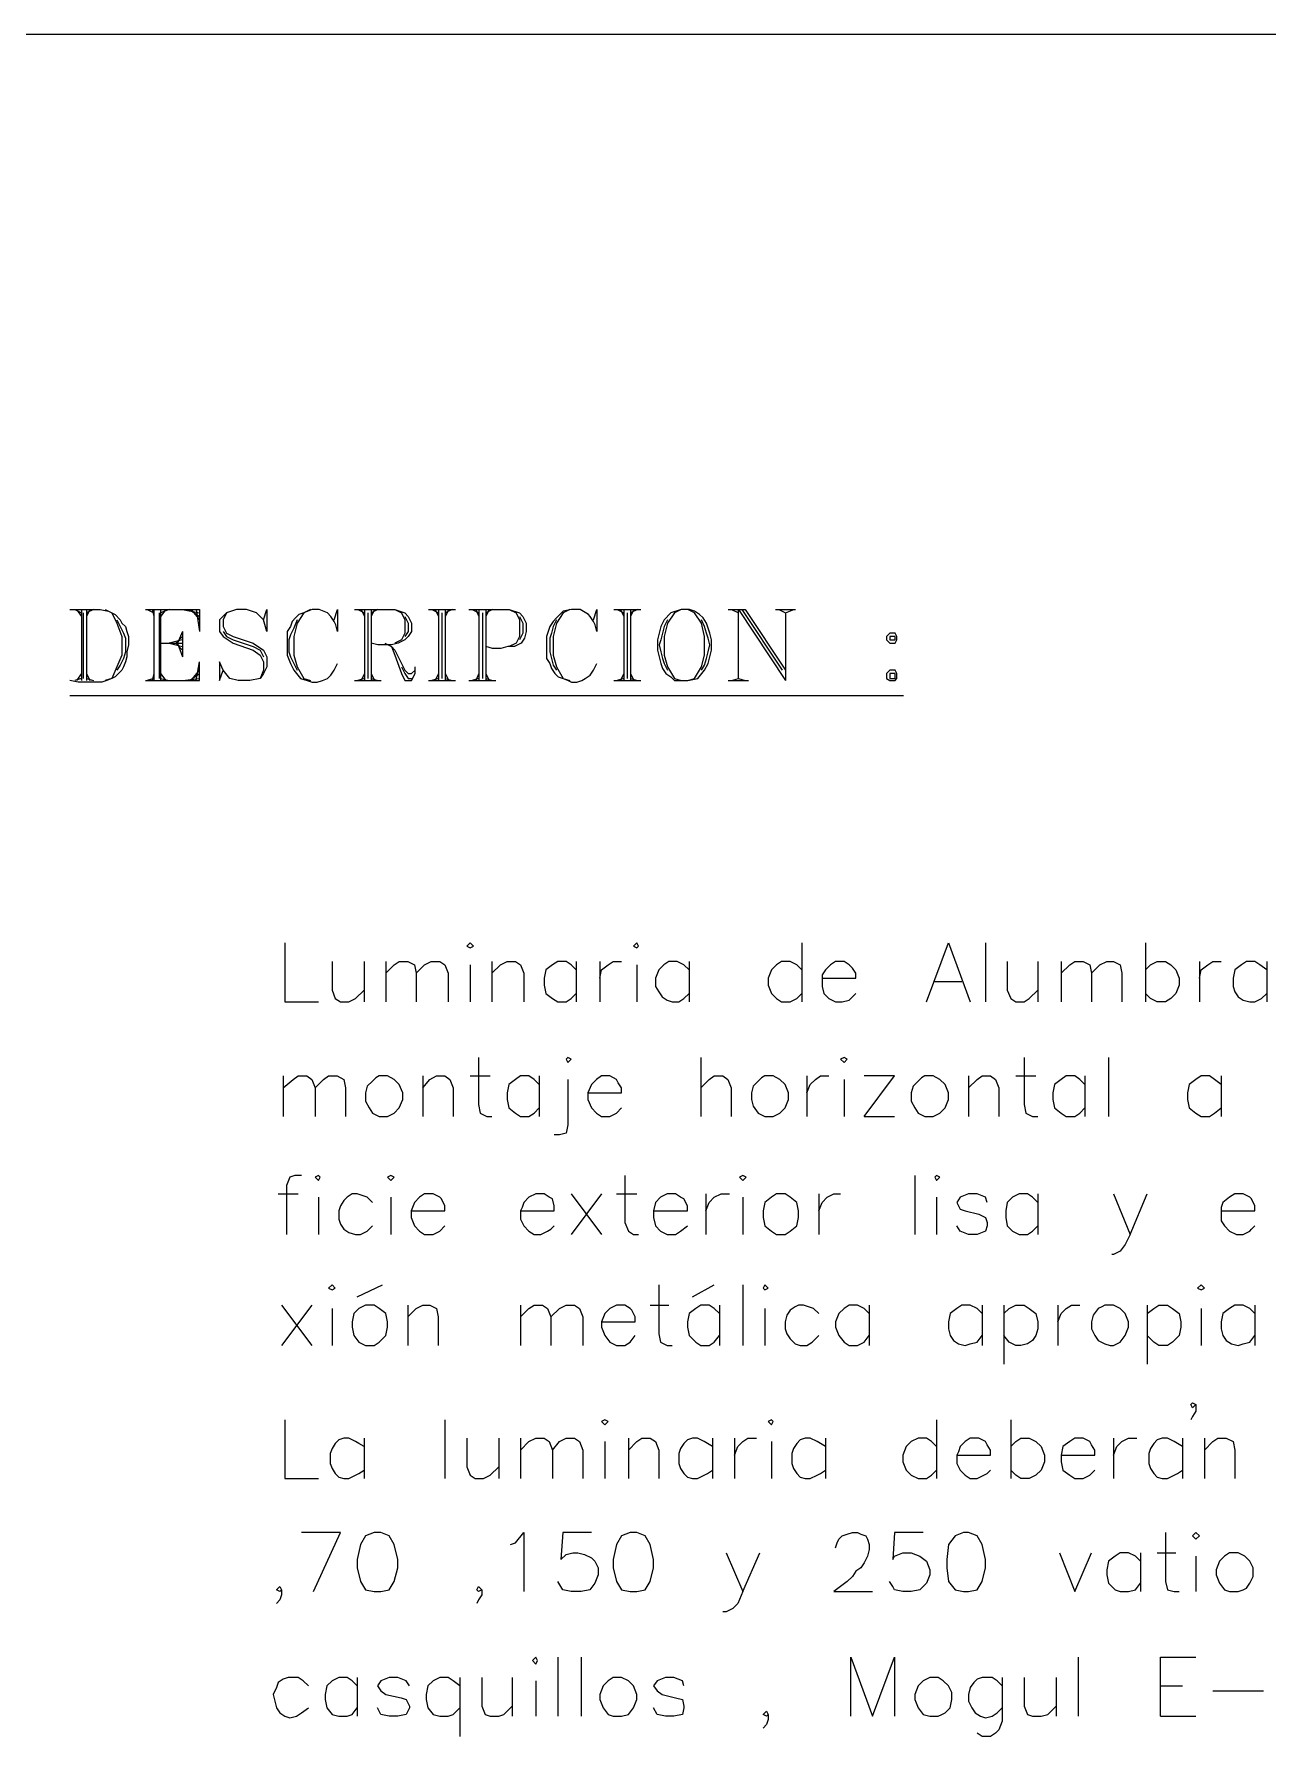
# Model space of a CAD drawing. Extents: x 604418 to 606014, y 1310869 to 1312555.
# Drawn here: x 605422.33 to 605435.82, y 1311165.89 to 1311184.73 of the extents above; entities that cross this region are included whole.
import ezdxf

# ---------------------------------------------------------------- set-up
doc = ezdxf.new("R2010")
doc.units = 0
doc.header["$MEASUREMENT"] = 0
doc.layers.get('0').update_dxf_attribs({"color": 10})

msp = doc.modelspace()

# ---------------------------------------------------------------- linework, layer by layer
at = {"color": 7, "lineweight": 13}
msp.add_lwpolyline([(605420.505, 1311106.841), (605480.689, 1311106.841), (605480.689, 1311184.727), (605420.505, 1311184.727)], close=True, dxfattribs=at)
for points in [[(605422.721, 1311178.44), (605422.795, 1311178.44), (605422.85, 1311178.44), (605422.905, 1311178.44), (605422.96, 1311178.44), (605423.052, 1311178.44), (605423.144, 1311178.421), (605423.218, 1311178.385), (605423.273, 1311178.329), (605423.292, 1311178.293), (605423.329, 1311178.256), (605423.347, 1311178.2), (605423.365, 1311178.145), (605423.365, 1311178.053), (605423.347, 1311177.979), (605423.347, 1311177.924), (605423.329, 1311177.869), (605423.31, 1311177.814), (605423.292, 1311177.777), (605423.218, 1311177.703), (605423.181, 1311177.685), (605423.126, 1311177.666), (605423.071, 1311177.648), (605423.016, 1311177.648), (605422.96, 1311177.648), (605422.887, 1311177.648), (605422.813, 1311177.648), (605422.721, 1311177.666)], [(605422.776, 1311178.44), (605422.85, 1311178.403)], [(605422.795, 1311178.44), (605422.85, 1311178.366)], [(605422.85, 1311178.44), (605422.85, 1311177.666)], [(605422.868, 1311178.403), (605422.868, 1311177.685)], [(605422.905, 1311178.44), (605422.905, 1311177.666)], [(605422.942, 1311178.44), (605422.905, 1311178.366)], [(605422.979, 1311178.44), (605422.905, 1311178.403)], [(605423.108, 1311178.44), (605423.181, 1311178.403), (605423.237, 1311178.293), (605423.292, 1311178.145), (605423.292, 1311177.943), (605423.237, 1311177.814), (605423.181, 1311177.685), (605423.108, 1311177.666)], [(605423.237, 1311178.329), (605423.273, 1311178.256), (605423.31, 1311178.182), (605423.329, 1311178.127), (605423.329, 1311178.053), (605423.329, 1311177.979), (605423.31, 1311177.906), (605423.273, 1311177.832), (605423.237, 1311177.777)], [(605423.55, 1311178.44), (605424.139, 1311178.44), (605424.139, 1311178.2)], [(605423.568, 1311178.44), (605423.642, 1311178.403)], [(605423.623, 1311178.44), (605423.642, 1311178.366)], [(605423.642, 1311178.44), (605423.642, 1311177.666)], [(605423.697, 1311178.403), (605423.697, 1311177.685)], [(605423.715, 1311178.44), (605423.715, 1311177.666)], [(605423.771, 1311178.44), (605423.715, 1311178.366)], [(605423.808, 1311178.44), (605423.715, 1311178.403)], [(605423.955, 1311178.44), (605424.139, 1311178.403)], [(605424.029, 1311178.44), (605424.139, 1311178.366)], [(605424.047, 1311178.44), (605424.139, 1311178.329)], [(605424.102, 1311178.44), (605424.139, 1311178.2)], [(605424.839, 1311178.329), (605424.876, 1311178.44), (605424.876, 1311178.2), (605424.839, 1311178.329), (605424.765, 1311178.403), (605424.655, 1311178.44), (605424.544, 1311178.44), (605424.434, 1311178.403), (605424.36, 1311178.329), (605424.36, 1311178.2), (605424.397, 1311178.145), (605424.507, 1311178.072), (605424.728, 1311177.998), (605424.802, 1311177.943), (605424.839, 1311177.869), (605424.839, 1311177.777), (605424.802, 1311177.685)], [(605424.434, 1311178.403), (605424.397, 1311178.329), (605424.397, 1311178.256), (605424.434, 1311178.182), (605424.507, 1311178.145), (605424.728, 1311178.072), (605424.839, 1311177.998), (605424.876, 1311177.924), (605424.876, 1311177.814), (605424.839, 1311177.74), (605424.802, 1311177.685), (605424.692, 1311177.666), (605424.563, 1311177.666), (605424.471, 1311177.685), (605424.397, 1311177.777), (605424.36, 1311177.869), (605424.36, 1311177.666), (605424.397, 1311177.777)], [(605425.612, 1311178.329), (605425.649, 1311178.44), (605425.649, 1311178.2), (605425.631, 1311178.274), (605425.612, 1311178.311), (605425.576, 1311178.366), (605425.539, 1311178.403), (605425.447, 1311178.44), (605425.373, 1311178.44), (605425.281, 1311178.403), (605425.226, 1311178.385), (605425.189, 1311178.348), (605425.152, 1311178.311), (605425.134, 1311178.256), (605425.097, 1311178.2), (605425.097, 1311178.145), (605425.097, 1311177.943), (605425.134, 1311177.851), (605425.17, 1311177.777), (605425.244, 1311177.685), (605425.318, 1311177.666), (605425.373, 1311177.648), (605425.428, 1311177.648), (605425.484, 1311177.666), (605425.539, 1311177.685), (605425.576, 1311177.722), (605425.612, 1311177.777), (605425.649, 1311177.851)], [(605425.207, 1311178.329), (605425.17, 1311178.237), (605425.134, 1311178.164), (605425.115, 1311178.108), (605425.115, 1311178.053), (605425.115, 1311177.979), (605425.134, 1311177.924), (605425.17, 1311177.851), (605425.207, 1311177.777)], [(605425.355, 1311178.44), (605425.281, 1311178.403), (605425.207, 1311178.293), (605425.17, 1311178.145), (605425.17, 1311177.943), (605425.207, 1311177.814), (605425.281, 1311177.685), (605425.355, 1311177.666)], [(605425.834, 1311178.44), (605426.276, 1311178.44), (605426.386, 1311178.403), (605426.423, 1311178.366), (605426.46, 1311178.293), (605426.46, 1311178.2), (605426.423, 1311178.145), (605426.386, 1311178.108), (605426.312, 1311178.072), (605426.239, 1311178.053), (605426.165, 1311178.053), (605426.091, 1311178.053), (605426.018, 1311178.072)], [(605425.87, 1311178.44), (605425.944, 1311178.403)], [(605425.907, 1311178.44), (605425.944, 1311178.366)], [(605425.944, 1311178.44), (605425.944, 1311177.666)], [(605425.981, 1311178.403), (605425.981, 1311177.685)], [(605426.018, 1311178.44), (605426.018, 1311177.666)], [(605426.055, 1311178.44), (605426.018, 1311178.366)], [(605426.091, 1311178.44), (605426.018, 1311178.403)], [(605426.276, 1311178.44), (605426.349, 1311178.403), (605426.386, 1311178.329), (605426.386, 1311178.182), (605426.349, 1311178.108), (605426.276, 1311178.072)], [(605426.386, 1311178.366), (605426.423, 1311178.293), (605426.423, 1311178.2), (605426.386, 1311178.145)], [(605426.644, 1311178.44), (605426.939, 1311178.44)], [(605426.681, 1311178.44), (605426.754, 1311178.403)], [(605426.718, 1311178.44), (605426.754, 1311178.366)], [(605426.754, 1311178.44), (605426.754, 1311177.666)], [(605426.791, 1311178.403), (605426.791, 1311177.685)], [(605426.828, 1311178.44), (605426.828, 1311177.666)], [(605426.865, 1311178.44), (605426.828, 1311178.366)], [(605426.902, 1311178.44), (605426.828, 1311178.403)], [(605427.086, 1311178.44), (605427.528, 1311178.44), (605427.638, 1311178.403), (605427.675, 1311178.366), (605427.712, 1311178.293), (605427.712, 1311178.237), (605427.712, 1311178.2), (605427.694, 1311178.127), (605427.657, 1311178.072), (605427.583, 1311178.035), (605427.51, 1311178.035), (605427.436, 1311178.016), (605427.344, 1311178.016), (605427.27, 1311178.035)], [(605427.123, 1311178.44), (605427.196, 1311178.403)], [(605427.16, 1311178.44), (605427.196, 1311178.366)], [(605427.196, 1311178.44), (605427.196, 1311177.666)], [(605427.233, 1311178.403), (605427.233, 1311177.685)], [(605427.27, 1311178.44), (605427.27, 1311177.666)], [(605427.307, 1311178.44), (605427.27, 1311178.366)], [(605427.344, 1311178.44), (605427.27, 1311178.403)], [(605427.528, 1311178.44), (605427.602, 1311178.403), (605427.638, 1311178.329), (605427.638, 1311178.145), (605427.602, 1311178.072), (605427.528, 1311178.035)], [(605427.638, 1311178.366), (605427.675, 1311178.293), (605427.675, 1311178.182), (605427.638, 1311178.108)], [(605428.449, 1311178.329), (605428.486, 1311178.44), (605428.486, 1311178.2), (605428.467, 1311178.274), (605428.449, 1311178.311), (605428.412, 1311178.366), (605428.394, 1311178.385), (605428.302, 1311178.44), (605428.209, 1311178.44), (605428.117, 1311178.421), (605428.081, 1311178.385), (605428.044, 1311178.348), (605428.007, 1311178.311), (605427.97, 1311178.256), (605427.952, 1311178.2), (605427.933, 1311178.145), (605427.933, 1311178.053), (605427.933, 1311177.979), (605427.933, 1311177.906), (605427.97, 1311177.851), (605427.988, 1311177.795), (605428.025, 1311177.74), (605428.062, 1311177.703), (605428.117, 1311177.685), (605428.173, 1311177.666), (605428.209, 1311177.648), (605428.265, 1311177.648), (605428.32, 1311177.666), (605428.357, 1311177.685), (605428.412, 1311177.722), (605428.449, 1311177.777), (605428.486, 1311177.851)], [(605428.044, 1311178.329), (605428.007, 1311178.256), (605427.988, 1311178.182), (605427.97, 1311178.127), (605427.97, 1311178.053), (605427.97, 1311177.979), (605427.988, 1311177.906), (605428.007, 1311177.832), (605428.044, 1311177.777)], [(605428.191, 1311178.44), (605428.117, 1311178.403), (605428.044, 1311178.293), (605428.007, 1311178.145), (605428.007, 1311177.943), (605428.044, 1311177.814), (605428.117, 1311177.685), (605428.191, 1311177.666)], [(605428.67, 1311178.44), (605428.965, 1311178.44)], [(605428.707, 1311178.44), (605428.78, 1311178.403)], [(605428.744, 1311178.44), (605428.78, 1311178.366)], [(605428.78, 1311178.44), (605428.78, 1311177.666)], [(605428.817, 1311178.403), (605428.817, 1311177.685)], [(605428.854, 1311178.44), (605428.854, 1311177.666)], [(605428.891, 1311178.44), (605428.854, 1311178.366)], [(605428.928, 1311178.44), (605428.854, 1311178.403)], [(605429.407, 1311178.44), (605429.296, 1311178.403), (605429.222, 1311178.329), (605429.186, 1311178.256), (605429.149, 1311178.108), (605429.149, 1311177.998), (605429.167, 1311177.924), (605429.186, 1311177.851), (605429.204, 1311177.795), (605429.241, 1311177.74), (605429.296, 1311177.703), (605429.333, 1311177.666), (605429.407, 1311177.666), (605429.48, 1311177.666), (605429.591, 1311177.685), (605429.664, 1311177.777), (605429.701, 1311177.851), (605429.738, 1311177.998), (605429.738, 1311178.108), (605429.72, 1311178.182), (605429.701, 1311178.237), (605429.683, 1311178.293), (605429.646, 1311178.348), (605429.609, 1311178.385), (605429.554, 1311178.421), (605429.499, 1311178.44), (605429.407, 1311178.44)], [(605429.259, 1311178.329), (605429.222, 1311178.256), (605429.204, 1311178.182), (605429.186, 1311178.108), (605429.167, 1311178.053), (605429.186, 1311177.979), (605429.204, 1311177.906), (605429.222, 1311177.851), (605429.259, 1311177.777)], [(605429.407, 1311178.44), (605429.333, 1311178.403), (605429.259, 1311178.293), (605429.222, 1311178.145), (605429.222, 1311177.943), (605429.259, 1311177.814), (605429.333, 1311177.685), (605429.407, 1311177.666)], [(605429.48, 1311177.666), (605429.554, 1311177.685), (605429.628, 1311177.814), (605429.664, 1311177.943), (605429.664, 1311178.145), (605429.628, 1311178.293), (605429.554, 1311178.403), (605429.48, 1311178.44)], [(605429.628, 1311177.777), (605429.664, 1311177.832), (605429.683, 1311177.906), (605429.701, 1311177.979), (605429.72, 1311178.053), (605429.701, 1311178.127), (605429.683, 1311178.182), (605429.664, 1311178.256), (605429.628, 1311178.329)], [(605429.922, 1311178.44), (605430.106, 1311178.44)], [(605429.959, 1311178.44), (605430.033, 1311178.403)], [(605430.033, 1311177.685), (605430.033, 1311178.44), (605430.549, 1311177.666)], [(605430.07, 1311178.44), (605430.512, 1311177.777)], [(605430.106, 1311178.44), (605430.549, 1311177.777)], [(605430.438, 1311178.44), (605430.659, 1311178.44)], [(605430.475, 1311178.44), (605430.549, 1311178.403), (605430.641, 1311178.44)], [(605430.549, 1311178.403), (605430.549, 1311177.666)], [(605423.955, 1311178.145), (605423.881, 1311178.072), (605423.955, 1311177.998)], [(605423.955, 1311178.2), (605423.9, 1311178.072), (605423.955, 1311177.924)], [(605423.955, 1311178.2), (605423.955, 1311177.924)], [(605424.397, 1311178.2), (605424.434, 1311178.145), (605424.507, 1311178.108), (605424.728, 1311178.035), (605424.802, 1311177.998), (605424.839, 1311177.924)], [(605431.69, 1311178.182), (605431.654, 1311178.145), (605431.654, 1311178.108), (605431.69, 1311178.072), (605431.746, 1311178.072), (605431.764, 1311178.108), (605431.764, 1311178.145), (605431.746, 1311178.182), (605431.69, 1311178.182)], [(605431.69, 1311178.145), (605431.69, 1311178.108), (605431.746, 1311178.108), (605431.746, 1311178.145), (605431.69, 1311178.145)], [(605423.715, 1311178.072), (605423.955, 1311178.072)], [(605423.955, 1311178.108), (605423.808, 1311178.072), (605423.955, 1311178.035)], [(605426.165, 1311178.072), (605426.239, 1311178.035), (605426.276, 1311177.943), (605426.349, 1311177.74), (605426.386, 1311177.666), (605426.46, 1311177.666), (605426.497, 1311177.74), (605426.497, 1311177.814)], [(605426.239, 1311178.035), (605426.276, 1311177.998), (605426.386, 1311177.777), (605426.423, 1311177.74), (605426.46, 1311177.74), (605426.497, 1311177.777)], [(605422.85, 1311177.74), (605422.795, 1311177.666)], [(605422.905, 1311177.74), (605422.942, 1311177.666)], [(605423.55, 1311177.666), (605424.139, 1311177.666), (605424.139, 1311177.869)], [(605423.642, 1311177.74), (605423.623, 1311177.666)], [(605423.715, 1311177.74), (605423.771, 1311177.666)], [(605424.029, 1311177.666), (605424.139, 1311177.74)], [(605424.047, 1311177.666), (605424.139, 1311177.777)], [(605424.102, 1311177.666), (605424.139, 1311177.869)], [(605425.944, 1311177.74), (605425.907, 1311177.666)], [(605426.018, 1311177.74), (605426.055, 1311177.666)], [(605426.349, 1311177.814), (605426.386, 1311177.74), (605426.423, 1311177.685), (605426.46, 1311177.685)], [(605426.754, 1311177.74), (605426.718, 1311177.666)], [(605426.828, 1311177.74), (605426.865, 1311177.666)], [(605427.196, 1311177.74), (605427.16, 1311177.666)], [(605427.27, 1311177.74), (605427.307, 1311177.666)], [(605428.78, 1311177.74), (605428.744, 1311177.666)], [(605428.854, 1311177.74), (605428.891, 1311177.666)], [(605431.69, 1311177.777), (605431.654, 1311177.74), (605431.654, 1311177.685), (605431.69, 1311177.666), (605431.746, 1311177.666), (605431.764, 1311177.685), (605431.764, 1311177.74), (605431.746, 1311177.777), (605431.69, 1311177.777)], [(605431.69, 1311177.74), (605431.69, 1311177.685), (605431.746, 1311177.685), (605431.746, 1311177.74), (605431.69, 1311177.74)], [(605422.85, 1311177.685), (605422.776, 1311177.666)], [(605422.905, 1311177.685), (605422.979, 1311177.666)], [(605423.642, 1311177.685), (605423.568, 1311177.666)], [(605423.715, 1311177.685), (605423.808, 1311177.666)], [(605423.955, 1311177.666), (605424.139, 1311177.685)], [(605425.834, 1311177.666), (605426.128, 1311177.666)], [(605425.944, 1311177.685), (605425.87, 1311177.666)], [(605426.018, 1311177.685), (605426.091, 1311177.666)], [(605426.644, 1311177.666), (605426.939, 1311177.666)], [(605426.754, 1311177.685), (605426.681, 1311177.666)], [(605426.828, 1311177.685), (605426.902, 1311177.666)], [(605427.086, 1311177.666), (605427.381, 1311177.666)], [(605427.196, 1311177.685), (605427.123, 1311177.666)], [(605427.27, 1311177.685), (605427.344, 1311177.666)], [(605428.67, 1311177.666), (605428.965, 1311177.666)], [(605428.78, 1311177.685), (605428.707, 1311177.666)], [(605428.854, 1311177.685), (605428.928, 1311177.666)], [(605429.922, 1311177.666), (605430.143, 1311177.666)], [(605429.959, 1311177.666), (605430.033, 1311177.685), (605430.106, 1311177.666)], [(605422.721, 1311177.501), (605431.838, 1311177.501)], [(605425.073, 1311174.797), (605425.073, 1311174.152), (605425.441, 1311174.152)], [(605427.062, 1311174.76), (605427.099, 1311174.741), (605427.136, 1311174.76), (605427.099, 1311174.797), (605427.062, 1311174.76)], [(605428.885, 1311174.76), (605428.922, 1311174.741), (605428.941, 1311174.76), (605428.922, 1311174.797), (605428.885, 1311174.76)], [(605430.727, 1311174.797), (605430.727, 1311174.152)], [(605432.09, 1311174.152), (605432.33, 1311174.797), (605432.569, 1311174.152)], [(605432.735, 1311174.797), (605432.735, 1311174.152)], [(605434.484, 1311174.797), (605434.484, 1311174.152)], [(605425.589, 1311174.594), (605425.589, 1311174.281), (605425.625, 1311174.189), (605425.681, 1311174.152), (605425.773, 1311174.152), (605425.846, 1311174.189), (605425.939, 1311174.281)], [(605425.939, 1311174.594), (605425.939, 1311174.152)], [(605426.178, 1311174.594), (605426.178, 1311174.152)], [(605426.178, 1311174.465), (605426.27, 1311174.557), (605426.325, 1311174.594), (605426.417, 1311174.594), (605426.491, 1311174.557), (605426.509, 1311174.465), (605426.509, 1311174.152)], [(605426.509, 1311174.465), (605426.602, 1311174.557), (605426.675, 1311174.594), (605426.767, 1311174.594), (605426.823, 1311174.557), (605426.859, 1311174.465), (605426.859, 1311174.152)], [(605427.099, 1311174.557), (605427.099, 1311174.152)], [(605427.338, 1311174.594), (605427.338, 1311174.152)], [(605427.338, 1311174.465), (605427.43, 1311174.557), (605427.504, 1311174.594), (605427.596, 1311174.594), (605427.651, 1311174.557), (605427.688, 1311174.465), (605427.688, 1311174.152)], [(605428.259, 1311174.502), (605428.204, 1311174.557), (605428.149, 1311174.594), (605428.057, 1311174.594), (605428.001, 1311174.557), (605427.928, 1311174.502), (605427.909, 1311174.41), (605427.909, 1311174.336), (605427.928, 1311174.244), (605428.001, 1311174.189), (605428.057, 1311174.152), (605428.149, 1311174.152), (605428.204, 1311174.189), (605428.259, 1311174.244)], [(605428.259, 1311174.594), (605428.259, 1311174.152)], [(605428.517, 1311174.594), (605428.517, 1311174.152)], [(605428.517, 1311174.41), (605428.535, 1311174.502), (605428.609, 1311174.557), (605428.664, 1311174.594), (605428.756, 1311174.594)], [(605428.922, 1311174.557), (605428.922, 1311174.152)], [(605429.493, 1311174.502), (605429.438, 1311174.557), (605429.364, 1311174.594), (605429.272, 1311174.594), (605429.217, 1311174.557), (605429.162, 1311174.502), (605429.125, 1311174.41), (605429.125, 1311174.318), (605429.162, 1311174.263), (605429.198, 1311174.207), (605429.254, 1311174.17), (605429.309, 1311174.152), (605429.383, 1311174.152), (605429.438, 1311174.189), (605429.493, 1311174.244)], [(605429.493, 1311174.594), (605429.493, 1311174.152)], [(605430.727, 1311174.502), (605430.672, 1311174.557), (605430.598, 1311174.594), (605430.506, 1311174.594), (605430.451, 1311174.557), (605430.396, 1311174.502), (605430.359, 1311174.41), (605430.359, 1311174.336), (605430.396, 1311174.244), (605430.451, 1311174.189), (605430.506, 1311174.152), (605430.598, 1311174.152), (605430.672, 1311174.189), (605430.727, 1311174.244)], [(605430.948, 1311174.41), (605431.317, 1311174.41), (605431.317, 1311174.465), (605431.28, 1311174.52), (605431.243, 1311174.557), (605431.188, 1311174.594), (605431.096, 1311174.594), (605431.04, 1311174.557), (605430.985, 1311174.502), (605430.948, 1311174.447), (605430.948, 1311174.41), (605430.948, 1311174.318), (605430.967, 1311174.244), (605431.022, 1311174.189), (605431.096, 1311174.152), (605431.169, 1311174.152), (605431.243, 1311174.17), (605431.28, 1311174.207), (605431.317, 1311174.244)], [(605432.974, 1311174.594), (605432.974, 1311174.281), (605433.011, 1311174.189), (605433.066, 1311174.152), (605433.158, 1311174.152), (605433.214, 1311174.189), (605433.306, 1311174.281)], [(605433.306, 1311174.594), (605433.306, 1311174.152)], [(605433.564, 1311174.594), (605433.564, 1311174.152)], [(605433.564, 1311174.465), (605433.656, 1311174.557), (605433.711, 1311174.594), (605433.803, 1311174.594), (605433.877, 1311174.557), (605433.895, 1311174.465), (605433.895, 1311174.152)], [(605433.895, 1311174.465), (605433.987, 1311174.557), (605434.061, 1311174.594), (605434.135, 1311174.594), (605434.208, 1311174.557), (605434.227, 1311174.465), (605434.227, 1311174.152)], [(605434.484, 1311174.502), (605434.54, 1311174.557), (605434.613, 1311174.594), (605434.705, 1311174.594), (605434.761, 1311174.557), (605434.816, 1311174.502), (605434.853, 1311174.41), (605434.853, 1311174.336), (605434.816, 1311174.244), (605434.761, 1311174.189), (605434.705, 1311174.152), (605434.613, 1311174.152), (605434.54, 1311174.189), (605434.484, 1311174.244)], [(605435.074, 1311174.594), (605435.074, 1311174.152)], [(605435.074, 1311174.41), (605435.092, 1311174.502), (605435.166, 1311174.557), (605435.221, 1311174.594), (605435.313, 1311174.594)], [(605435.811, 1311174.502), (605435.737, 1311174.557), (605435.682, 1311174.594), (605435.59, 1311174.594), (605435.534, 1311174.557), (605435.461, 1311174.502), (605435.442, 1311174.41), (605435.442, 1311174.318), (605435.461, 1311174.263), (605435.497, 1311174.207), (605435.553, 1311174.17), (605435.626, 1311174.152), (605435.682, 1311174.152), (605435.755, 1311174.189), (605435.811, 1311174.244)], [(605435.811, 1311174.594), (605435.811, 1311174.152)], [(605432.182, 1311174.373), (605432.477, 1311174.373)], [(605427.191, 1311173.544), (605427.191, 1311173.029), (605427.209, 1311172.936), (605427.283, 1311172.9), (605427.338, 1311172.9)], [(605428.149, 1311173.526), (605428.167, 1311173.489), (605428.204, 1311173.526), (605428.167, 1311173.544), (605428.149, 1311173.526)], [(605429.622, 1311173.544), (605429.622, 1311172.9)], [(605431.151, 1311173.526), (605431.188, 1311173.489), (605431.224, 1311173.526), (605431.188, 1311173.544), (605431.151, 1311173.526)], [(605433.158, 1311173.544), (605433.158, 1311173.029), (605433.177, 1311172.936), (605433.25, 1311172.9), (605433.306, 1311172.9)], [(605434.079, 1311173.544), (605434.079, 1311172.9)], [(605425.054, 1311173.342), (605425.054, 1311172.9)], [(605425.054, 1311173.213), (605425.165, 1311173.305), (605425.22, 1311173.342), (605425.312, 1311173.342), (605425.368, 1311173.305), (605425.404, 1311173.213), (605425.404, 1311172.9)], [(605425.404, 1311173.213), (605425.496, 1311173.305), (605425.552, 1311173.342), (605425.644, 1311173.342), (605425.717, 1311173.305), (605425.736, 1311173.213), (605425.736, 1311172.9)], [(605426.104, 1311173.342), (605426.067, 1311173.323), (605426.031, 1311173.286), (605425.975, 1311173.231), (605425.957, 1311173.157), (605425.957, 1311173.065), (605425.994, 1311172.992), (605426.031, 1311172.936), (605426.104, 1311172.9), (605426.16, 1311172.9), (605426.196, 1311172.9), (605426.27, 1311172.936), (605426.325, 1311172.992), (605426.362, 1311173.084), (605426.362, 1311173.157), (605426.325, 1311173.25), (605426.27, 1311173.305), (605426.196, 1311173.342), (605426.104, 1311173.342)], [(605426.583, 1311173.342), (605426.583, 1311172.9)], [(605426.583, 1311173.213), (605426.657, 1311173.305), (605426.73, 1311173.342), (605426.823, 1311173.342), (605426.878, 1311173.305), (605426.915, 1311173.213), (605426.915, 1311172.9)], [(605427.099, 1311173.342), (605427.32, 1311173.342)], [(605427.854, 1311173.25), (605427.799, 1311173.305), (605427.743, 1311173.342), (605427.651, 1311173.342), (605427.596, 1311173.305), (605427.522, 1311173.25), (605427.504, 1311173.157), (605427.504, 1311173.084), (605427.522, 1311172.992), (605427.596, 1311172.936), (605427.651, 1311172.9), (605427.743, 1311172.9), (605427.799, 1311172.936), (605427.854, 1311172.992)], [(605427.854, 1311173.342), (605427.854, 1311172.9)], [(605428.167, 1311173.305), (605428.167, 1311172.808), (605428.149, 1311172.715), (605428.075, 1311172.697), (605428.02, 1311172.697)], [(605428.388, 1311173.157), (605428.756, 1311173.157), (605428.756, 1311173.213), (605428.72, 1311173.268), (605428.701, 1311173.305), (605428.628, 1311173.342), (605428.535, 1311173.342), (605428.48, 1311173.305), (605428.425, 1311173.25), (605428.388, 1311173.157), (605428.388, 1311173.084), (605428.425, 1311172.992), (605428.48, 1311172.936), (605428.535, 1311172.9), (605428.628, 1311172.9), (605428.701, 1311172.936), (605428.756, 1311172.992)], [(605429.622, 1311173.213), (605429.714, 1311173.305), (605429.769, 1311173.342), (605429.862, 1311173.342), (605429.917, 1311173.305), (605429.954, 1311173.213), (605429.954, 1311172.9)], [(605430.322, 1311173.342), (605430.285, 1311173.323), (605430.248, 1311173.286), (605430.193, 1311173.231), (605430.175, 1311173.157), (605430.175, 1311173.084), (605430.193, 1311173.01), (605430.248, 1311172.936), (605430.322, 1311172.9), (605430.359, 1311172.9), (605430.414, 1311172.9), (605430.488, 1311172.936), (605430.543, 1311172.992), (605430.58, 1311173.084), (605430.58, 1311173.157), (605430.543, 1311173.25), (605430.488, 1311173.305), (605430.414, 1311173.342), (605430.322, 1311173.342)], [(605430.782, 1311173.342), (605430.782, 1311172.9)], [(605430.782, 1311173.157), (605430.819, 1311173.25), (605430.875, 1311173.305), (605430.93, 1311173.342), (605431.022, 1311173.342)], [(605431.188, 1311173.305), (605431.188, 1311172.9)], [(605431.409, 1311172.9), (605431.74, 1311173.342), (605431.409, 1311173.342)], [(605432.072, 1311173.342), (605432.035, 1311173.323), (605431.998, 1311173.286), (605431.943, 1311173.231), (605431.924, 1311173.157), (605431.924, 1311173.065), (605431.961, 1311172.992), (605431.998, 1311172.936), (605432.072, 1311172.9), (605432.127, 1311172.9), (605432.164, 1311172.9), (605432.237, 1311172.936), (605432.293, 1311172.992), (605432.33, 1311173.084), (605432.33, 1311173.157), (605432.293, 1311173.25), (605432.237, 1311173.305), (605432.164, 1311173.342), (605432.072, 1311173.342)], [(605432.551, 1311173.342), (605432.551, 1311172.9)], [(605432.551, 1311173.213), (605432.643, 1311173.305), (605432.698, 1311173.342), (605432.79, 1311173.342), (605432.845, 1311173.305), (605432.882, 1311173.213), (605432.882, 1311172.9)], [(605433.066, 1311173.342), (605433.287, 1311173.342)], [(605433.821, 1311173.25), (605433.766, 1311173.305), (605433.711, 1311173.342), (605433.619, 1311173.342), (605433.564, 1311173.305), (605433.49, 1311173.25), (605433.471, 1311173.157), (605433.471, 1311173.084), (605433.49, 1311172.992), (605433.564, 1311172.936), (605433.619, 1311172.9), (605433.711, 1311172.9), (605433.766, 1311172.936), (605433.821, 1311172.992)], [(605433.821, 1311173.342), (605433.821, 1311172.9)], [(605435.313, 1311173.25), (605435.24, 1311173.305), (605435.184, 1311173.342), (605435.092, 1311173.342), (605435.037, 1311173.305), (605434.963, 1311173.25), (605434.945, 1311173.157), (605434.945, 1311173.084), (605434.963, 1311172.992), (605435.037, 1311172.936), (605435.092, 1311172.9), (605435.184, 1311172.9), (605435.24, 1311172.936), (605435.313, 1311172.992)], [(605435.313, 1311173.342), (605435.313, 1311172.9)], [(605431.409, 1311172.9), (605431.74, 1311172.9)], [(605425.257, 1311172.255), (605425.183, 1311172.255), (605425.128, 1311172.237), (605425.091, 1311172.144), (605425.091, 1311171.61)], [(605425.404, 1311172.237), (605425.441, 1311172.2), (605425.46, 1311172.237), (605425.441, 1311172.255), (605425.404, 1311172.237)], [(605426.196, 1311172.237), (605426.233, 1311172.2), (605426.27, 1311172.237), (605426.233, 1311172.255), (605426.196, 1311172.237)], [(605428.793, 1311172.255), (605428.793, 1311171.739), (605428.83, 1311171.647), (605428.885, 1311171.61), (605428.941, 1311171.61)], [(605430.046, 1311172.237), (605430.083, 1311172.2), (605430.119, 1311172.237), (605430.083, 1311172.255), (605430.046, 1311172.237)], [(605431.961, 1311172.255), (605431.961, 1311171.61)], [(605432.182, 1311172.237), (605432.201, 1311172.2), (605432.237, 1311172.237), (605432.201, 1311172.255), (605432.182, 1311172.237)], [(605424.999, 1311172.052), (605425.22, 1311172.052)], [(605425.441, 1311172.016), (605425.441, 1311171.61)], [(605426.031, 1311171.96), (605425.975, 1311172.016), (605425.92, 1311172.034), (605425.865, 1311172.052), (605425.81, 1311172.052), (605425.754, 1311172.016), (605425.717, 1311171.979), (605425.681, 1311171.923), (605425.662, 1311171.868), (605425.662, 1311171.776), (605425.681, 1311171.721), (605425.717, 1311171.666), (605425.773, 1311171.629), (605425.846, 1311171.61), (605425.902, 1311171.61), (605425.975, 1311171.647), (605426.031, 1311171.702)], [(605426.233, 1311172.016), (605426.233, 1311171.61)], [(605426.454, 1311171.868), (605426.823, 1311171.868), (605426.823, 1311171.923), (605426.786, 1311171.997), (605426.767, 1311172.016), (605426.694, 1311172.052), (605426.602, 1311172.052), (605426.546, 1311172.016), (605426.491, 1311171.96), (605426.454, 1311171.868), (605426.454, 1311171.795), (605426.491, 1311171.702), (605426.546, 1311171.647), (605426.602, 1311171.61), (605426.694, 1311171.61), (605426.767, 1311171.647), (605426.823, 1311171.702)], [(605427.651, 1311171.868), (605428.02, 1311171.868), (605428.02, 1311171.923), (605428.001, 1311171.997), (605427.964, 1311172.016), (605427.909, 1311172.052), (605427.817, 1311172.052), (605427.743, 1311172.016), (605427.688, 1311171.96), (605427.67, 1311171.905), (605427.651, 1311171.868), (605427.651, 1311171.776), (605427.688, 1311171.702), (605427.743, 1311171.647), (605427.799, 1311171.61), (605427.872, 1311171.61), (605427.946, 1311171.647), (605427.983, 1311171.666), (605428.02, 1311171.702)], [(605428.204, 1311172.052), (605428.535, 1311171.61)], [(605428.535, 1311172.052), (605428.204, 1311171.61)], [(605428.701, 1311172.052), (605428.922, 1311172.052)], [(605429.106, 1311171.868), (605429.475, 1311171.868), (605429.475, 1311171.923), (605429.438, 1311171.997), (605429.401, 1311172.016), (605429.346, 1311172.052), (605429.254, 1311172.052), (605429.18, 1311172.016), (605429.125, 1311171.96), (605429.106, 1311171.868), (605429.106, 1311171.795), (605429.125, 1311171.702), (605429.18, 1311171.647), (605429.254, 1311171.61), (605429.346, 1311171.61), (605429.401, 1311171.647), (605429.475, 1311171.702)], [(605429.677, 1311172.052), (605429.677, 1311171.61)], [(605429.677, 1311171.868), (605429.714, 1311171.96), (605429.769, 1311172.016), (605429.843, 1311172.052), (605429.935, 1311172.052)], [(605430.083, 1311172.016), (605430.083, 1311171.61)], [(605430.451, 1311172.052), (605430.396, 1311172.016), (605430.322, 1311171.96), (605430.304, 1311171.868), (605430.304, 1311171.795), (605430.322, 1311171.702), (605430.396, 1311171.647), (605430.451, 1311171.61), (605430.543, 1311171.61), (605430.598, 1311171.647), (605430.672, 1311171.702), (605430.69, 1311171.795), (605430.69, 1311171.868), (605430.672, 1311171.96), (605430.598, 1311172.016), (605430.543, 1311172.052), (605430.451, 1311172.052)], [(605430.911, 1311172.052), (605430.911, 1311171.61)], [(605430.911, 1311171.868), (605430.948, 1311171.96), (605431.003, 1311172.016), (605431.077, 1311172.052), (605431.151, 1311172.052)], [(605432.201, 1311172.016), (605432.201, 1311171.61)], [(605432.753, 1311171.96), (605432.735, 1311172.016), (605432.643, 1311172.052), (605432.551, 1311172.052), (605432.458, 1311172.016), (605432.422, 1311171.96), (605432.458, 1311171.887), (605432.514, 1311171.868), (605432.661, 1311171.831), (605432.735, 1311171.795), (605432.753, 1311171.739), (605432.753, 1311171.702), (605432.735, 1311171.647), (605432.643, 1311171.61), (605432.551, 1311171.61), (605432.458, 1311171.647), (605432.422, 1311171.702)], [(605433.306, 1311171.96), (605433.25, 1311172.016), (605433.195, 1311172.052), (605433.103, 1311172.052), (605433.029, 1311172.016), (605432.974, 1311171.96), (605432.956, 1311171.868), (605432.956, 1311171.795), (605432.974, 1311171.702), (605433.029, 1311171.647), (605433.103, 1311171.61), (605433.195, 1311171.61), (605433.25, 1311171.647), (605433.306, 1311171.702)], [(605433.306, 1311172.052), (605433.306, 1311171.61)], [(605434.135, 1311172.052), (605434.319, 1311171.61), (605434.503, 1311172.052)], [(605435.313, 1311171.868), (605435.682, 1311171.868), (605435.682, 1311171.923), (605435.645, 1311171.997), (605435.626, 1311172.016), (605435.553, 1311172.052), (605435.461, 1311172.052), (605435.405, 1311172.016), (605435.332, 1311171.96), (605435.313, 1311171.905), (605435.313, 1311171.85), (605435.313, 1311171.758), (605435.35, 1311171.702), (605435.405, 1311171.647), (605435.479, 1311171.61), (605435.553, 1311171.61), (605435.626, 1311171.647), (605435.645, 1311171.666), (605435.682, 1311171.702)], [(605434.319, 1311171.61), (605434.263, 1311171.5), (605434.208, 1311171.426), (605434.135, 1311171.389), (605434.116, 1311171.389)], [(605425.552, 1311171.021), (605425.589, 1311171.003), (605425.625, 1311171.021), (605425.589, 1311171.058), (605425.552, 1311171.021)], [(605425.865, 1311170.929), (605426.141, 1311171.058)], [(605429.162, 1311171.058), (605429.162, 1311170.524), (605429.18, 1311170.432), (605429.254, 1311170.395), (605429.309, 1311170.395)], [(605429.53, 1311170.929), (605429.769, 1311171.058)], [(605430.083, 1311171.058), (605430.083, 1311170.395)], [(605430.304, 1311171.021), (605430.322, 1311171.003), (605430.359, 1311171.021), (605430.322, 1311171.058), (605430.304, 1311171.021)], [(605435.055, 1311171.021), (605435.092, 1311171.003), (605435.129, 1311171.021), (605435.092, 1311171.058), (605435.055, 1311171.021)], [(605425.036, 1311170.837), (605425.368, 1311170.395)], [(605425.368, 1311170.837), (605425.036, 1311170.395)], [(605425.589, 1311170.8), (605425.589, 1311170.395)], [(605425.957, 1311170.837), (605425.883, 1311170.8), (605425.828, 1311170.745), (605425.81, 1311170.653), (605425.81, 1311170.597), (605425.828, 1311170.505), (605425.883, 1311170.432), (605425.957, 1311170.395), (605426.049, 1311170.395), (605426.104, 1311170.432), (605426.178, 1311170.505), (605426.196, 1311170.597), (605426.196, 1311170.653), (605426.178, 1311170.745), (605426.104, 1311170.8), (605426.049, 1311170.837), (605425.957, 1311170.837)], [(605426.417, 1311170.837), (605426.417, 1311170.395)], [(605426.417, 1311170.708), (605426.509, 1311170.8), (605426.583, 1311170.837), (605426.657, 1311170.837), (605426.73, 1311170.8), (605426.749, 1311170.708), (605426.749, 1311170.395)], [(605427.651, 1311170.837), (605427.651, 1311170.395)], [(605427.651, 1311170.708), (605427.743, 1311170.8), (605427.799, 1311170.837), (605427.891, 1311170.837), (605427.946, 1311170.8), (605427.983, 1311170.708), (605427.983, 1311170.395)], [(605427.983, 1311170.708), (605428.075, 1311170.8), (605428.149, 1311170.837), (605428.241, 1311170.837), (605428.296, 1311170.8), (605428.333, 1311170.708), (605428.333, 1311170.395)], [(605428.535, 1311170.653), (605428.904, 1311170.653), (605428.904, 1311170.708), (605428.867, 1311170.782), (605428.849, 1311170.8), (605428.793, 1311170.837), (605428.701, 1311170.837), (605428.628, 1311170.8), (605428.572, 1311170.745), (605428.535, 1311170.653), (605428.535, 1311170.597), (605428.572, 1311170.505), (605428.628, 1311170.432), (605428.701, 1311170.395), (605428.793, 1311170.395), (605428.849, 1311170.432), (605428.904, 1311170.505)], [(605429.07, 1311170.837), (605429.272, 1311170.837)], [(605429.825, 1311170.745), (605429.769, 1311170.8), (605429.714, 1311170.837), (605429.622, 1311170.837), (605429.567, 1311170.8), (605429.493, 1311170.745), (605429.475, 1311170.653), (605429.475, 1311170.597), (605429.493, 1311170.505), (605429.567, 1311170.432), (605429.622, 1311170.395), (605429.714, 1311170.395), (605429.769, 1311170.432), (605429.825, 1311170.505)], [(605429.825, 1311170.837), (605429.825, 1311170.395)], [(605430.322, 1311170.8), (605430.322, 1311170.395)], [(605430.911, 1311170.745), (605430.856, 1311170.8), (605430.801, 1311170.818), (605430.746, 1311170.837), (605430.69, 1311170.837), (605430.654, 1311170.818), (605430.598, 1311170.782), (605430.561, 1311170.726), (605430.543, 1311170.653), (605430.543, 1311170.579), (605430.561, 1311170.524), (605430.598, 1311170.468), (605430.654, 1311170.413), (605430.709, 1311170.395), (605430.782, 1311170.395), (605430.838, 1311170.432), (605430.875, 1311170.468), (605430.911, 1311170.505)], [(605431.464, 1311170.745), (605431.409, 1311170.8), (605431.335, 1311170.837), (605431.243, 1311170.837), (605431.188, 1311170.8), (605431.132, 1311170.745), (605431.096, 1311170.653), (605431.096, 1311170.597), (605431.132, 1311170.505), (605431.188, 1311170.432), (605431.243, 1311170.395), (605431.335, 1311170.395), (605431.409, 1311170.432), (605431.464, 1311170.505)], [(605431.464, 1311170.837), (605431.464, 1311170.395)], [(605432.698, 1311170.745), (605432.643, 1311170.8), (605432.569, 1311170.837), (605432.477, 1311170.837), (605432.422, 1311170.8), (605432.348, 1311170.745), (605432.33, 1311170.653), (605432.33, 1311170.579), (605432.348, 1311170.505), (605432.385, 1311170.45), (605432.44, 1311170.413), (605432.514, 1311170.395), (605432.569, 1311170.413), (605432.643, 1311170.432), (605432.698, 1311170.505)], [(605432.698, 1311170.837), (605432.698, 1311170.395)], [(605432.937, 1311170.837), (605432.937, 1311170.192)], [(605432.937, 1311170.745), (605432.993, 1311170.8), (605433.066, 1311170.837), (605433.158, 1311170.837), (605433.214, 1311170.8), (605433.287, 1311170.745), (605433.306, 1311170.653), (605433.306, 1311170.579), (605433.287, 1311170.505), (605433.25, 1311170.45), (605433.195, 1311170.413), (605433.122, 1311170.395), (605433.066, 1311170.395), (605432.993, 1311170.432), (605432.937, 1311170.505)], [(605433.527, 1311170.837), (605433.527, 1311170.395)], [(605433.527, 1311170.653), (605433.564, 1311170.745), (605433.619, 1311170.8), (605433.674, 1311170.837), (605433.766, 1311170.837)], [(605434.042, 1311170.837), (605434.006, 1311170.818), (605433.969, 1311170.8), (605433.914, 1311170.726), (605433.895, 1311170.653), (605433.895, 1311170.579), (605433.932, 1311170.505), (605433.969, 1311170.45), (605434.042, 1311170.413), (605434.098, 1311170.395), (605434.135, 1311170.395), (605434.208, 1311170.432), (605434.263, 1311170.505), (605434.3, 1311170.597), (605434.3, 1311170.653), (605434.263, 1311170.745), (605434.208, 1311170.8), (605434.135, 1311170.837), (605434.042, 1311170.837)], [(605434.503, 1311170.837), (605434.503, 1311170.192)], [(605434.503, 1311170.745), (605434.577, 1311170.8), (605434.632, 1311170.837), (605434.724, 1311170.837), (605434.779, 1311170.8), (605434.853, 1311170.745), (605434.871, 1311170.653), (605434.871, 1311170.597), (605434.853, 1311170.505), (605434.779, 1311170.432), (605434.724, 1311170.395), (605434.632, 1311170.395), (605434.577, 1311170.432), (605434.503, 1311170.505)], [(605435.092, 1311170.8), (605435.092, 1311170.395)], [(605435.682, 1311170.745), (605435.626, 1311170.8), (605435.553, 1311170.837), (605435.461, 1311170.837), (605435.405, 1311170.8), (605435.332, 1311170.745), (605435.313, 1311170.653), (605435.313, 1311170.579), (605435.332, 1311170.505), (605435.369, 1311170.45), (605435.424, 1311170.413), (605435.497, 1311170.395), (605435.553, 1311170.413), (605435.626, 1311170.432), (605435.682, 1311170.505)], [(605435.682, 1311170.837), (605435.682, 1311170.395)], [(605435.037, 1311169.75), (605435, 1311169.713), (605434.982, 1311169.75), (605435, 1311169.769), (605435.037, 1311169.75), (605435.037, 1311169.676), (605435, 1311169.621), (605434.982, 1311169.584)], [(605425.073, 1311169.584), (605425.073, 1311168.94), (605425.441, 1311168.94)], [(605426.823, 1311169.584), (605426.823, 1311168.94)], [(605428.535, 1311169.566), (605428.572, 1311169.529), (605428.609, 1311169.566), (605428.572, 1311169.584), (605428.535, 1311169.566)], [(605430.359, 1311169.566), (605430.396, 1311169.529), (605430.414, 1311169.566), (605430.396, 1311169.584), (605430.359, 1311169.566)], [(605432.201, 1311169.584), (605432.201, 1311168.94)], [(605433.011, 1311169.584), (605433.011, 1311168.94)], [(605425.939, 1311169.29), (605425.883, 1311169.326), (605425.846, 1311169.345), (605425.773, 1311169.382), (605425.717, 1311169.382), (605425.662, 1311169.363), (605425.625, 1311169.326), (605425.589, 1311169.271), (605425.57, 1311169.216), (605425.57, 1311169.161), (605425.57, 1311169.105), (605425.589, 1311169.05), (605425.625, 1311168.995), (605425.662, 1311168.958), (605425.717, 1311168.94), (605425.773, 1311168.94), (605425.846, 1311168.977), (605425.883, 1311168.995), (605425.939, 1311169.032)], [(605425.939, 1311169.382), (605425.939, 1311168.94)], [(605427.062, 1311169.382), (605427.062, 1311169.069), (605427.099, 1311168.977), (605427.154, 1311168.94), (605427.246, 1311168.94), (605427.32, 1311168.977), (605427.412, 1311169.069)], [(605427.412, 1311169.382), (605427.412, 1311168.94)], [(605427.651, 1311169.382), (605427.651, 1311168.94)], [(605427.651, 1311169.253), (605427.743, 1311169.345), (605427.817, 1311169.382), (605427.909, 1311169.382), (605427.964, 1311169.345), (605428.001, 1311169.253), (605428.001, 1311168.94)], [(605428.001, 1311169.253), (605428.075, 1311169.345), (605428.149, 1311169.382), (605428.241, 1311169.382), (605428.296, 1311169.345), (605428.333, 1311169.253), (605428.333, 1311168.94)], [(605428.572, 1311169.345), (605428.572, 1311168.94)], [(605428.83, 1311169.382), (605428.83, 1311168.94)], [(605428.83, 1311169.253), (605428.922, 1311169.345), (605428.977, 1311169.382), (605429.07, 1311169.382), (605429.125, 1311169.345), (605429.162, 1311169.253), (605429.162, 1311168.94)], [(605429.751, 1311169.29), (605429.696, 1311169.326), (605429.659, 1311169.345), (605429.585, 1311169.382), (605429.53, 1311169.382), (605429.475, 1311169.363), (605429.438, 1311169.326), (605429.401, 1311169.271), (605429.383, 1311169.216), (605429.383, 1311169.161), (605429.383, 1311169.105), (605429.401, 1311169.05), (605429.438, 1311168.995), (605429.475, 1311168.958), (605429.53, 1311168.94), (605429.585, 1311168.94), (605429.659, 1311168.977), (605429.696, 1311168.995), (605429.751, 1311169.032)], [(605429.751, 1311169.382), (605429.751, 1311168.94)], [(605429.99, 1311169.382), (605429.99, 1311168.94)], [(605429.99, 1311169.198), (605430.027, 1311169.29), (605430.083, 1311169.345), (605430.138, 1311169.382), (605430.23, 1311169.382)], [(605430.396, 1311169.345), (605430.396, 1311168.94)], [(605430.985, 1311169.29), (605430.93, 1311169.326), (605430.893, 1311169.345), (605430.819, 1311169.382), (605430.764, 1311169.382), (605430.709, 1311169.363), (605430.672, 1311169.326), (605430.635, 1311169.271), (605430.617, 1311169.216), (605430.617, 1311169.161), (605430.617, 1311169.105), (605430.635, 1311169.05), (605430.672, 1311168.995), (605430.709, 1311168.958), (605430.764, 1311168.94), (605430.819, 1311168.94), (605430.893, 1311168.977), (605430.93, 1311168.995), (605430.985, 1311169.032)], [(605430.985, 1311169.382), (605430.985, 1311168.94)], [(605432.201, 1311169.29), (605432.145, 1311169.345), (605432.09, 1311169.382), (605431.998, 1311169.382), (605431.924, 1311169.345), (605431.869, 1311169.29), (605431.832, 1311169.198), (605431.832, 1311169.124), (605431.869, 1311169.032), (605431.924, 1311168.977), (605431.998, 1311168.94), (605432.09, 1311168.94), (605432.145, 1311168.977), (605432.201, 1311169.032)], [(605432.422, 1311169.198), (605432.79, 1311169.198), (605432.79, 1311169.253), (605432.753, 1311169.308), (605432.735, 1311169.345), (605432.661, 1311169.382), (605432.569, 1311169.382), (605432.514, 1311169.345), (605432.458, 1311169.29), (605432.44, 1311169.234), (605432.422, 1311169.198), (605432.422, 1311169.105), (605432.458, 1311169.032), (605432.514, 1311168.977), (605432.569, 1311168.94), (605432.643, 1311168.94), (605432.716, 1311168.977), (605432.753, 1311168.995), (605432.79, 1311169.032)], [(605433.011, 1311169.29), (605433.066, 1311169.345), (605433.122, 1311169.382), (605433.214, 1311169.382), (605433.287, 1311169.345), (605433.343, 1311169.29), (605433.379, 1311169.198), (605433.379, 1311169.124), (605433.343, 1311169.032), (605433.287, 1311168.977), (605433.214, 1311168.94), (605433.122, 1311168.94), (605433.066, 1311168.977), (605433.011, 1311169.032)], [(605433.564, 1311169.198), (605433.932, 1311169.198), (605433.932, 1311169.253), (605433.895, 1311169.308), (605433.877, 1311169.345), (605433.803, 1311169.382), (605433.711, 1311169.382), (605433.656, 1311169.345), (605433.582, 1311169.29), (605433.564, 1311169.198), (605433.564, 1311169.124), (605433.582, 1311169.032), (605433.656, 1311168.977), (605433.711, 1311168.94), (605433.803, 1311168.94), (605433.877, 1311168.977), (605433.932, 1311169.032)], [(605434.135, 1311169.382), (605434.135, 1311168.94)], [(605434.135, 1311169.198), (605434.171, 1311169.29), (605434.227, 1311169.345), (605434.3, 1311169.382), (605434.392, 1311169.382)], [(605434.89, 1311169.29), (605434.834, 1311169.326), (605434.798, 1311169.345), (605434.724, 1311169.382), (605434.669, 1311169.382), (605434.613, 1311169.363), (605434.577, 1311169.326), (605434.54, 1311169.271), (605434.521, 1311169.216), (605434.521, 1311169.161), (605434.521, 1311169.105), (605434.54, 1311169.05), (605434.577, 1311168.995), (605434.613, 1311168.958), (605434.669, 1311168.94), (605434.724, 1311168.94), (605434.798, 1311168.977), (605434.834, 1311168.995), (605434.89, 1311169.032)], [(605434.89, 1311169.382), (605434.89, 1311168.94)], [(605435.129, 1311169.382), (605435.129, 1311168.94)], [(605435.129, 1311169.253), (605435.221, 1311169.345), (605435.276, 1311169.382), (605435.369, 1311169.382), (605435.442, 1311169.345), (605435.461, 1311169.253), (605435.461, 1311168.94)], [(605425.386, 1311167.706), (605425.681, 1311168.35), (605425.257, 1311168.35)], [(605426.049, 1311168.35), (605425.957, 1311168.314), (605425.902, 1311168.221), (605425.865, 1311168.056), (605425.865, 1311167.964), (605425.902, 1311167.816), (605425.957, 1311167.724), (605426.049, 1311167.706), (605426.123, 1311167.706), (605426.215, 1311167.724), (605426.27, 1311167.816), (605426.307, 1311167.964), (605426.307, 1311168.056), (605426.27, 1311168.221), (605426.215, 1311168.314), (605426.123, 1311168.35), (605426.049, 1311168.35)], [(605427.541, 1311168.221), (605427.596, 1311168.24), (605427.688, 1311168.35), (605427.688, 1311167.706)], [(605428.425, 1311168.35), (605428.112, 1311168.35), (605428.093, 1311168.056), (605428.149, 1311168.111), (605428.222, 1311168.129), (605428.278, 1311168.129), (605428.351, 1311168.111), (605428.425, 1311168.074), (605428.462, 1311168.037), (605428.499, 1311167.964), (605428.499, 1311167.89), (605428.462, 1311167.798), (605428.407, 1311167.724), (605428.314, 1311167.706), (605428.204, 1311167.706), (605428.112, 1311167.724), (605428.093, 1311167.761), (605428.057, 1311167.816)], [(605428.849, 1311168.35), (605428.756, 1311168.314), (605428.701, 1311168.221), (605428.664, 1311168.056), (605428.664, 1311167.964), (605428.701, 1311167.816), (605428.756, 1311167.724), (605428.849, 1311167.706), (605428.922, 1311167.706), (605429.014, 1311167.724), (605429.07, 1311167.816), (605429.106, 1311167.964), (605429.106, 1311168.056), (605429.07, 1311168.221), (605429.014, 1311168.314), (605428.922, 1311168.35), (605428.849, 1311168.35)], [(605431.096, 1311168.185), (605431.114, 1311168.24), (605431.132, 1311168.277), (605431.169, 1311168.314), (605431.224, 1311168.332), (605431.28, 1311168.35), (605431.335, 1311168.35), (605431.372, 1311168.332), (605431.427, 1311168.314), (605431.445, 1311168.277), (605431.464, 1311168.221), (605431.464, 1311168.166), (605431.445, 1311168.092), (605431.427, 1311168.056), (605431.409, 1311168.019), (605431.372, 1311167.964), (605431.317, 1311167.927), (605431.28, 1311167.871), (605431.224, 1311167.816), (605431.151, 1311167.761), (605431.077, 1311167.706), (605431.501, 1311167.706)], [(605432.053, 1311168.35), (605431.74, 1311168.35), (605431.722, 1311168.056), (605431.74, 1311168.092), (605431.832, 1311168.129), (605431.924, 1311168.129), (605432.016, 1311168.092), (605432.09, 1311168.037), (605432.127, 1311167.945), (605432.127, 1311167.89), (605432.09, 1311167.798), (605432.016, 1311167.724), (605431.924, 1311167.706), (605431.832, 1311167.706), (605431.74, 1311167.724), (605431.722, 1311167.761), (605431.685, 1311167.816)], [(605432.495, 1311168.35), (605432.403, 1311168.314), (605432.33, 1311168.221), (605432.311, 1311168.056), (605432.311, 1311167.964), (605432.33, 1311167.816), (605432.403, 1311167.724), (605432.495, 1311167.706), (605432.551, 1311167.706), (605432.643, 1311167.724), (605432.698, 1311167.816), (605432.735, 1311167.964), (605432.735, 1311168.056), (605432.698, 1311168.221), (605432.643, 1311168.314), (605432.551, 1311168.35), (605432.495, 1311168.35)], [(605434.705, 1311168.35), (605434.705, 1311167.816), (605434.724, 1311167.724), (605434.798, 1311167.706), (605434.853, 1311167.706)], [(605435, 1311168.314), (605435.037, 1311168.277), (605435.074, 1311168.314), (605435.037, 1311168.35), (605435, 1311168.314)], [(605429.898, 1311168.129), (605430.083, 1311167.706), (605430.267, 1311168.129)], [(605433.545, 1311168.129), (605433.711, 1311167.706), (605433.895, 1311168.129)], [(605434.429, 1311168.037), (605434.374, 1311168.092), (605434.3, 1311168.129), (605434.208, 1311168.129), (605434.153, 1311168.092), (605434.079, 1311168.037), (605434.061, 1311167.945), (605434.061, 1311167.89), (605434.079, 1311167.798), (605434.153, 1311167.724), (605434.208, 1311167.706), (605434.3, 1311167.706), (605434.374, 1311167.724), (605434.429, 1311167.798)], [(605434.429, 1311168.129), (605434.429, 1311167.706)], [(605434.613, 1311168.129), (605434.816, 1311168.129)], [(605435.037, 1311168.092), (605435.037, 1311167.706)], [(605435.405, 1311168.129), (605435.35, 1311168.092), (605435.295, 1311168.037), (605435.258, 1311167.945), (605435.258, 1311167.89), (605435.295, 1311167.798), (605435.35, 1311167.724), (605435.405, 1311167.706), (605435.497, 1311167.706), (605435.553, 1311167.724), (605435.59, 1311167.743), (605435.626, 1311167.798), (605435.663, 1311167.871), (605435.663, 1311167.964), (605435.626, 1311168.037), (605435.571, 1311168.092), (605435.497, 1311168.129), (605435.461, 1311168.129), (605435.405, 1311168.129)], [(605425.036, 1311167.724), (605425.018, 1311167.706), (605424.981, 1311167.724), (605425.018, 1311167.761), (605425.036, 1311167.724), (605425.036, 1311167.669), (605425.018, 1311167.614), (605424.981, 1311167.577)], [(605427.228, 1311167.724), (605427.191, 1311167.706), (605427.173, 1311167.724), (605427.191, 1311167.761), (605427.228, 1311167.724), (605427.228, 1311167.669), (605427.191, 1311167.614), (605427.173, 1311167.577)], [(605430.083, 1311167.706), (605430.027, 1311167.577), (605429.972, 1311167.522), (605429.898, 1311167.485), (605429.862, 1311167.485)], [(605427.78, 1311166.951), (605427.817, 1311166.914), (605427.836, 1311166.951), (605427.817, 1311166.987), (605427.78, 1311166.951)], [(605428.057, 1311166.987), (605428.057, 1311166.343)], [(605428.314, 1311166.987), (605428.314, 1311166.343)], [(605431.261, 1311166.343), (605431.261, 1311166.987), (605431.501, 1311166.343), (605431.74, 1311166.987), (605431.74, 1311166.343)], [(605433.748, 1311166.987), (605433.748, 1311166.343)], [(605434.65, 1311166.343), (605434.65, 1311166.987), (605435.037, 1311166.987)], [(605425.331, 1311166.674), (605425.275, 1311166.73), (605425.22, 1311166.766), (605425.165, 1311166.766), (605425.11, 1311166.766), (605425.054, 1311166.748), (605424.999, 1311166.711), (605424.981, 1311166.656), (605424.944, 1311166.582), (605424.962, 1311166.509), (605424.981, 1311166.435), (605425.018, 1311166.38), (605425.073, 1311166.343), (605425.128, 1311166.324), (605425.202, 1311166.343), (605425.257, 1311166.38), (605425.331, 1311166.435)], [(605425.865, 1311166.674), (605425.81, 1311166.73), (605425.754, 1311166.766), (605425.662, 1311166.766), (605425.589, 1311166.73), (605425.533, 1311166.674), (605425.515, 1311166.582), (605425.515, 1311166.527), (605425.533, 1311166.435), (605425.589, 1311166.361), (605425.662, 1311166.343), (605425.754, 1311166.343), (605425.81, 1311166.361), (605425.865, 1311166.435)], [(605425.865, 1311166.766), (605425.865, 1311166.343)], [(605426.436, 1311166.674), (605426.399, 1311166.73), (605426.307, 1311166.766), (605426.215, 1311166.766), (605426.123, 1311166.73), (605426.086, 1311166.674), (605426.123, 1311166.619), (605426.178, 1311166.582), (605426.344, 1311166.545), (605426.399, 1311166.527), (605426.436, 1311166.453), (605426.436, 1311166.435), (605426.399, 1311166.361), (605426.307, 1311166.343), (605426.215, 1311166.343), (605426.123, 1311166.361), (605426.086, 1311166.435)], [(605426.988, 1311166.674), (605426.915, 1311166.73), (605426.859, 1311166.766), (605426.767, 1311166.766), (605426.694, 1311166.73), (605426.638, 1311166.674), (605426.62, 1311166.582), (605426.62, 1311166.527), (605426.638, 1311166.435), (605426.694, 1311166.361), (605426.767, 1311166.343), (605426.859, 1311166.343), (605426.915, 1311166.361), (605426.988, 1311166.435)], [(605426.988, 1311166.766), (605426.988, 1311166.122)], [(605427.228, 1311166.766), (605427.228, 1311166.453), (605427.265, 1311166.361), (605427.32, 1311166.343), (605427.412, 1311166.343), (605427.467, 1311166.361), (605427.559, 1311166.453)], [(605427.559, 1311166.766), (605427.559, 1311166.343)], [(605427.817, 1311166.73), (605427.817, 1311166.343)], [(605428.664, 1311166.766), (605428.609, 1311166.73), (605428.554, 1311166.674), (605428.517, 1311166.582), (605428.517, 1311166.527), (605428.554, 1311166.435), (605428.609, 1311166.361), (605428.664, 1311166.343), (605428.756, 1311166.343), (605428.83, 1311166.361), (605428.885, 1311166.435), (605428.922, 1311166.527), (605428.922, 1311166.582), (605428.885, 1311166.674), (605428.83, 1311166.73), (605428.756, 1311166.766), (605428.664, 1311166.766)], [(605429.438, 1311166.674), (605429.42, 1311166.73), (605429.327, 1311166.766), (605429.235, 1311166.766), (605429.143, 1311166.73), (605429.106, 1311166.674), (605429.143, 1311166.619), (605429.198, 1311166.582), (605429.346, 1311166.545), (605429.42, 1311166.527), (605429.438, 1311166.453), (605429.438, 1311166.435), (605429.42, 1311166.361), (605429.327, 1311166.343), (605429.235, 1311166.343), (605429.143, 1311166.361), (605429.106, 1311166.435)], [(605432.127, 1311166.766), (605432.053, 1311166.73), (605431.998, 1311166.674), (605431.961, 1311166.582), (605431.961, 1311166.527), (605431.998, 1311166.435), (605432.053, 1311166.361), (605432.127, 1311166.343), (605432.219, 1311166.343), (605432.256, 1311166.361), (605432.293, 1311166.38), (605432.348, 1311166.435), (605432.366, 1311166.527), (605432.366, 1311166.601), (605432.33, 1311166.674), (605432.274, 1311166.73), (605432.219, 1311166.766), (605432.164, 1311166.766), (605432.127, 1311166.766)], [(605432.919, 1311166.674), (605432.864, 1311166.73), (605432.808, 1311166.766), (605432.753, 1311166.766), (605432.698, 1311166.766), (605432.643, 1311166.748), (605432.606, 1311166.711), (605432.569, 1311166.656), (605432.551, 1311166.582), (605432.551, 1311166.509), (605432.587, 1311166.435), (605432.624, 1311166.38), (605432.68, 1311166.343), (605432.735, 1311166.324), (605432.808, 1311166.343), (605432.864, 1311166.38), (605432.919, 1311166.435)], [(605432.919, 1311166.766), (605432.919, 1311166.288), (605432.882, 1311166.195), (605432.845, 1311166.159), (605432.79, 1311166.122), (605432.698, 1311166.122), (605432.643, 1311166.159)], [(605433.158, 1311166.766), (605433.158, 1311166.453), (605433.195, 1311166.361), (605433.25, 1311166.343), (605433.343, 1311166.343), (605433.416, 1311166.361), (605433.508, 1311166.453)], [(605433.508, 1311166.766), (605433.508, 1311166.343)], [(605434.65, 1311166.674), (605434.89, 1311166.674)], [(605435.221, 1311166.619), (605435.774, 1311166.619)], [(605430.359, 1311166.361), (605430.34, 1311166.343), (605430.304, 1311166.361), (605430.34, 1311166.398), (605430.359, 1311166.361), (605430.359, 1311166.306), (605430.34, 1311166.251), (605430.304, 1311166.214)], [(605434.65, 1311166.343), (605435.037, 1311166.343)]]:
    msp.add_lwpolyline(points, dxfattribs=at)

doc.saveas('drawing.dxf')
